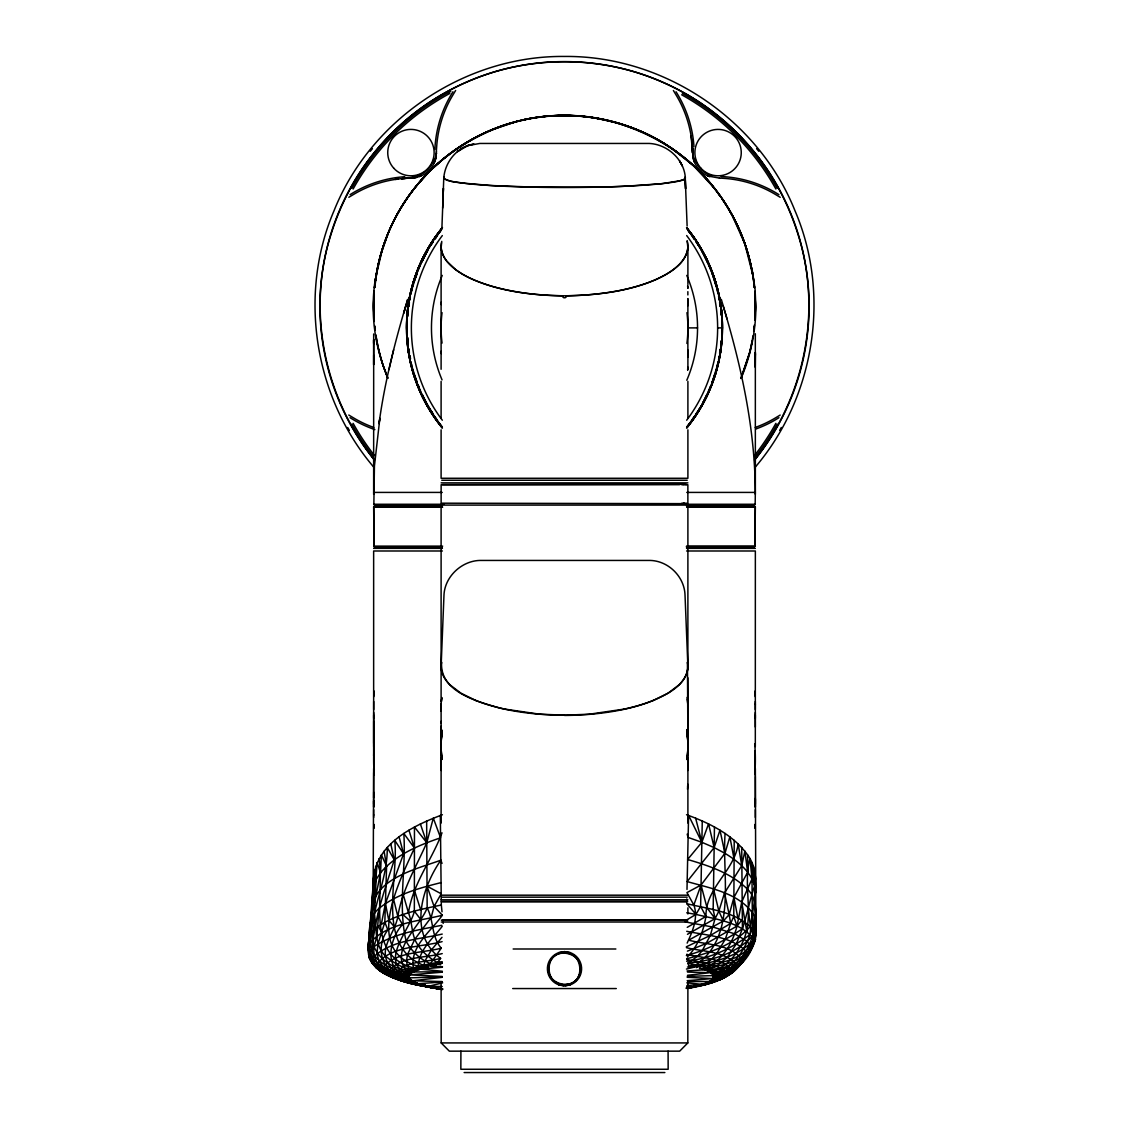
<?xml version="1.0" encoding="UTF-8"?>
<svg xmlns="http://www.w3.org/2000/svg" width="1129" height="1129" viewBox="0 0 1129 1129"><rect width="100%" height="100%" fill="white"/><g stroke="black" fill="none" stroke-linecap="round" stroke-linejoin="round"><path stroke-width="1.5" d="M373.685 792.205L373.685 797.907L373.685 772.645M373.685 743.319L373.685 712.554M373.643 494.333L373.685 339.829L373.671 342.877M373.671 333.986L373.671 364.709L373.685 355.226M441.143 723.082L441.129 721.318M687.857 766.718L687.871 767.706L687.871 766.916M687.886 729.08L687.886 723.181M687.886 722.25L687.886 677.767M687.886 664.854L687.9 505.086L441.1 505.086L441.114 664.854M705.004 970.333L716.294 966.41L727.217 957.392L736.418 943.788L742.416 928.786L741.725 847.427M755.315 727.02L755.315 721.318M755.315 798.316L755.315 807.052L755.315 776.512M754.807 901.041C756.388 924.115 759.704 946.314 740.892 964.124C728.233 980.325 707.163 984.925 688.013 988.355L711.524 982.978L716.661 980.664L700.657 984.573C707.375 984.333 715.659 982.47 719.681 976.613L719.653 975.019C712.103 966.114 698.414 966.156 687.857 963.235L688.845 965.958C712.046 963.136 736.447 957.561 753.565 940.372L755.753 934.558L754.454 870.177C757.869 889.215 753.114 907.561 750.418 926.217C751.434 934.346 747.511 941.6 743.672 948.445C736.997 961.104 725.453 970.023 711.905 974.115C736.475 977.248 745.253 959.777 754.751 940.894L754.736 935.715M442.399 989.314L418.337 984.813L397.14 977.164L382.279 968.4L377.072 962.712L374.108 955.628L373.12 938.636L376.155 879.491L374.532 870.219L370.298 941.614L368.675 954.838L372.034 963.065L380.741 971.504L394.586 978.25L417.871 985.137L442.328 989.554M373.671 343.922L373.685 339.829M373.671 709.562L373.685 701.462M373.671 804.046L373.671 800.941M373.685 798.796L373.685 807.052L373.685 801.068M373.967 873.31A227.098 90.08 0 0 0 373.643 877.981L369.155 938.806C363.58 962.19 391.565 973.89 410.406 974.468C376.352 964.194 410.462 929.746 414.343 911.145L414.47 826.992L426.776 842.7C416.149 866.874 402.023 889.991 397.845 916.452C395.969 927.897 388.263 937.014 385.808 948.275C382.378 962.91 395.545 976.035 409.488 977.375C396.011 977.277 382.181 971.928 372.034 963.065L368.675 954.838L368.012 947.626L371.37 918.498L380.544 872.773L381.348 854.893L386.598 866.197L384.834 922.21L377.975 943.915L376.987 953.144L378.822 960.469L382.886 966.368L388.644 971.335L403.942 978.787L411.958 980.268C395.771 979.563 376.028 973.777 369.141 957.561C367.899 947.894 366.869 934.981 375.59 928.292C394.571 914.222 418.69 909.861 441.312 905.006L440.324 815.406M441.129 353.575L441.129 351.232M441.129 770.486L441.129 768.157M687.857 305.818L687.886 298.564L687.871 357.159L687.857 349.962M687.871 719.328L687.871 721.346M755.315 817.452L755.329 809.676M755.329 718.284L755.329 715.179M373.755 507.189L373.755 546.126M441.129 768.157L441.129 767.353M441.129 767.762L441.129 766.944M441.284 901.676L687.716 901.676M687.716 920.121L441.284 920.121M725.481 977.164L719.963 979.774L711.228 979.916L724.79 976.458L733.794 971.349L735.332 968.583L738.634 966.353C731.931 974.2 722.941 979.93 712.286 978.956C733.568 975.809 748.4 957.956 755.569 938.778C750.037 962.571 724.197 970.333 702.421 969.416C720.923 962.585 732.269 944.521 737.025 926.076L733.765 916.438L734.217 840.272M746.918 954.993C754.44 947.584 753.664 937.973 752.436 928.278L751.872 862.443L755.499 892.644L754.821 897.767M441.143 733.328L441.171 726.145L441.114 733.794M441.129 711.157L441.143 709.534M687.857 759.563L687.829 765.772L687.886 757.714M441.1 982.47L441.185 1042.928L449.328 1051.155L679.672 1051.155L687.815 1042.928L687.9 982.47M755.259 365.824L755.343 352.474L755.259 367.405M460.914 1051.155L460.844 1069.262L668.156 1069.262L668.086 1051.155M755.188 546.126L755.245 507.189M755.357 768.524L755.908 936.661C746.735 960.765 715.377 965.027 692.712 966.791C738.38 939.554 721.699 876.965 725.114 833.428M379.019 858.675C385.257 894.097 364.215 955.049 413.44 967.906L423.968 965.069L436.443 965.45C423.403 962.6 412.508 952.918 406.228 941.388C397.62 906.488 406.257 869.217 403.815 833.47L414.442 848.034C397.634 885.207 360.97 955.783 425.181 967.962C417.575 967.398 405.72 967.355 402.037 975.625L406.158 980.282L413.51 981.228C396.759 981.355 376.536 973.791 369.141 957.561L368.858 954.09M755.357 494.333L755.343 353.772M755.626 933.739C753.918 918.921 759.831 901.365 747.793 889.525C731.663 873.239 709.097 865.816 687.617 859.494L701.857 842.29L708.546 823.874L714.149 847.597L713.161 909.48L715.08 918.625L710.296 935.489L702.351 950.378L697.736 956.164L687.857 963.235C712.145 960.765 740.187 952.791 755.118 932.441L754.948 916.861C741.584 893.335 711.016 888.523 687.152 881.566L714.149 847.597L719.977 830.14L724.945 853.312C737.505 860.99 750.319 870.995 754.624 885.729C749.882 899.954 747.003 914.603 742.416 928.786C725.157 940.288 706.556 950.293 686.376 955.515M687.152 943.096C692.472 931.369 698.569 917.849 693.827 904.978L701.038 885.037L724.945 853.312L714.149 847.597L714.459 826.95M373.854 504.268L374.433 466.037L379.866 418.252L379.019 423.671C384.707 381.475 395.432 340.111 407.682 299.397L403.773 313.142L405.918 305.606M372.429 899.728L373.092 888.368M371.258 916.861L373.868 874.114M441.129 742.6L441.947 730.646A142.395 132.53 0.4 0 0 441.439 753.946A141.76 131.952 0.4 0 0 441.933 758.998M755.146 504.268C756.867 436.754 742.43 369.931 723.082 305.606M381.32 924.214L385.412 903.553L403.589 853.764L394.727 840.315C399.186 880.888 373.685 950.505 428.625 967.101L418.309 966.466C418.478 950.11 433.014 938.382 442.229 926.316M441.1 248.154L441.749 241.38M686.742 902.057L686.799 898.91M687.378 956.926C698.018 946.158 703.438 931.129 705.95 916.423L700.629 906.404L702.266 820.91M755.202 308.034L754.751 318.688M373.134 898.359L373.643 768.524M435.865 157.961L436.471 151.103M686.996 889.454L688.591 815.378L701.857 842.29L714.149 847.597M374.165 319.606L374.263 294.471M373.84 306.227L374.009 298.875M441.129 742.473L442.018 730.04A123.4 123.4 0 0 0 441.975 759.478A141.929 132.107 0 0 1 441.891 731.056M373.755 885.221L373.84 881.918L373.473 885.136M754.722 895.96L755.16 881.862M373.755 696.678L374.052 691.033L373.826 694.617M411.464 973.508C396.011 971.377 377.509 964.872 371.145 949.362C367.913 914.49 387.854 882.059 387.233 847.484L394.303 859.832C383.691 893.124 370.651 928.094 372.034 963.065C388.757 980.861 414.837 985.095 437.981 988.27L437.6 988.835C414.47 983.571 384.975 981.863 370.721 960.257M754.722 896.172L755.357 877.967A227.098 90.08 0 0 0 755.019 873.296M755.174 824.622L754.934 828.206L755.188 824.283M443.104 196.206L443.415 188.374L441.905 227.762M433.818 987.466L430.431 987.565L429.951 986.633C411.549 985.476 394.19 978.448 378.314 969.402L371.61 960.596L369.338 952.1L374.038 946.624L377.015 935.687L378.977 908.436C396.716 894.097 419.395 888.086 441.1 882.596M687.688 786.885L687.801 784.189L687.49 789.227M755.174 314.596L754.934 318.731L755.188 314.299M442.667 208.061L443.782 177.592L443.796 178.523L447.352 180.344A124.402 9.724 0 0 0 460.844 182.912L492.427 185.65A122.892 9.596 0 0 0 523.729 186.948L593.769 187.231A122.892 9.596 0 0 0 626.553 186.172L661.453 183.702A124.402 9.724 0 0 0 678.19 181.261L684.033 179.469L685.218 177.634L687.124 226.04M406.976 319.281L406.976 336.484M407.146 315.852C409.39 283.732 422.161 252.656 442.399 227.691A158.328 158.328 0 0 0 433.169 240.138M721.854 339.928C719.61 372.048 706.839 403.124 686.601 428.089A157.989 157.989 0 0 0 686.573 227.621M722.024 336.484L722.024 319.281M373.473 886.307L376.155 879.491L380.544 872.773L377.1 862.5C375.52 891.896 368.76 921.32 368.576 950.618M374.659 965.309L376.028 967.807C390.69 977.982 408.627 985.052 426.395 985.786C404.662 983.288 379.979 974.807 368.675 954.838C370.27 939.356 365.486 919.74 378.977 908.436M441.1 738.973L441.1 666.872L443.979 595.11C444.727 576.721 461.563 560.915 479.811 560.436L648.498 560.436C667.507 559.928 684.456 576.157 685.021 595.11L687.9 666.858C686.658 684.795 667.86 694.166 653.31 700.446A126.265 46.007 0 0 1 624.21 709.083M374.221 293.709L373.911 315.047M712.738 975.075C739.1 970.531 755.908 942.306 754.948 916.861M436.344 151.258L436.669 146.812A115.172 115.172 0 0 1 453.068 94.737L455.636 90.461M406.948 322.612L406.948 333.168A157.594 157.594 0 0 1 406.976 323.007M408.091 311.124L407.527 314.892L408.317 304.35L410.279 295.756L409.855 299.481M719.145 356.298L718.594 360.01L720.683 351.429L721.403 341.339M722.038 332.928L722.419 327.89A158.159 158.159 0 0 0 721.685 312.408C718.524 281.516 706.204 251.767 686.601 227.691A158.328 158.328 0 0 1 695.831 240.138A158.342 158.342 0 0 1 721.741 312.55M720.683 351.429L721.473 340.873L720.909 344.655M722.052 333.168L722.052 322.612M754.751 320.156L754.779 292.228M374.87 287.133L375.138 284.198M441.608 699.486L441.397 701.532L441.876 697.567L441.693 698.907M441.566 662.667C440.042 691.936 477.073 701.434 499.328 707.911A117.458 42.747 0 0 0 564.5 715.221L589.437 714.191L624.252 709.097M374.729 287.641L376.592 274.022M687.42 951.126L706.599 943.364L737.025 926.076L741.725 902.057L752.013 878.898L749.952 858.619C742.035 887.14 756.359 919.542 740.553 946.088C733.991 958.606 723.068 968.738 709.153 972.196C722.997 973.72 748.132 968.499 745.733 950.858C730.294 936.139 706.627 935.433 686.714 931.298M434.312 162.788L436.429 152.923L435.512 159.415A25.501 25.501 0 0 1 419.296 176.689M375.435 278.2C371.596 302.346 372.626 327.255 378.723 350.936A195.543 190.984 0 0 0 387.543 377.044M375.731 279.823C383.394 219.068 422.923 163.987 477.525 136.51M435.512 159.415L436.429 152.923M374.165 884.19A226.139 89.699 0 0 1 373.643 877.981C376.733 843.137 413.454 825.595 442.413 814.743M369.747 937.86L369.31 940.923L369.155 938.806M374.136 881.439L374.136 874.566M687.886 247.068C686.291 263.791 669.765 273.133 656.076 279.498C627.795 291.592 596.662 295.276 566.151 295.77C567.28 298.536 561.72 298.536 562.849 295.77C530.898 295.191 498.072 291.324 468.845 277.593C456.568 271.369 442.37 262.182 441.114 247.068M754.864 881.41L754.864 874.566M408.839 306.199L409.361 302.727M719.639 353.052L720.161 349.567M443.768 178.072C444.995 161.729 457.428 146.46 473.997 144.06L467.674 145.627L457.428 151.653L462.382 148.054M376.86 272.526L381.785 251.739L387.797 234.437M752.408 937.395C738.549 921.504 715.306 919.246 695.972 914.391L686.714 903.637C710.042 909.551 739.749 911.597 755.118 932.441C751.364 953.483 735.035 973.311 713.274 977.008C722.334 977.474 732.227 975.936 737.082 967.313L737.152 965.281C725.439 950.985 703.141 951.846 686.418 947.668M755.767 921.984L754.722 927.064L755.202 933.768M687.448 934.304L715.08 918.625L718.877 911.131L724.508 893.011L741.739 865.661L744.872 851.111L747.708 872.195L733.921 897.428L729.193 914.617L730.646 923.466L725.213 939.427L716.534 953.737L711.51 959.269L706.218 963.305L696.268 967.638M393.654 349.792L388.94 369.677M432.379 966.255L423.968 965.069L424.927 961.019L431.617 949.658L442.003 937.324M753.565 943.364L755.753 934.558L755.118 932.441M687.251 927.346L705.95 916.423C705.54 887.493 734.499 871.108 738.168 843.815L741.739 865.661M423.968 965.069L430.389 963.729L440.79 964.66C432.266 959.777 423.954 954.188 418.436 945.806C411.097 936.153 412.819 923.607 408.472 912.853C412.777 883.584 431.998 859.889 442.018 832.807M426.649 820.952L427.157 907.928C433.931 920.643 431.207 936.717 441.256 948.177L430.389 963.729L437.558 962.458L440.606 958.38C408.049 934.473 421.371 888.1 440.846 860.199L442.032 863.389M724.945 853.312L729.856 836.801L734.146 859.352M417.293 271.92L411.21 291.649L413.567 281.333L417.434 271.482M711.707 383.86L717.79 364.131L715.433 374.447L711.566 384.297M751.716 945.1L750.178 949.376L754.751 940.894M752.436 928.278L750.136 934.459C731.634 948.431 709.831 958.733 686.615 961.216M369.508 936.689L370.326 934.572M741.104 378.173L749.698 352.319A225.631 207.129 0 0 0 752.112 341.141M740.949 378.314L749.388 353.433A226.237 207.68 0 0 0 753.015 335.779M733.765 916.438L730.646 923.466L710.296 935.489L686.347 946.794M700.7 965.916L699.5 968.513C717.564 966.466 737.773 964.18 750.475 949.517L750.573 946.779L747.384 941.417L734.669 933.824L713.189 927.121L685.317 921.913M390.592 227.649C405.579 194.019 430.953 165.37 461.86 145.5M746.396 956.094L741.273 962.995M706.853 394.487L701.518 405.579L706.81 396.42L710.677 386.57L708.278 391.537M403.9 972.478L412.889 972.549L406.214 970.926C389.688 949.249 419.79 927.205 427.157 907.928M368.59 944.62C385.638 922.986 417.462 921.631 442.37 915.224L434.072 906.418L427.03 886.18L441.213 893.801L434.072 906.418L431.222 917.312L414.809 939.272L407.428 954.682L406.553 960.596L407.216 965.507L409.404 969.402L416.784 970.672C400.019 972.337 380.544 962.614 374.038 946.624C394.035 933.344 418.661 929.859 441.764 925.314M694.349 416.418L688.408 425.139L694.998 416.869L700.29 407.696L696.24 413.637M685.148 920.869L695.972 914.391L700.629 906.404M754.835 505.086L687.194 505.34M686.672 958.733C709.506 953.031 734.866 944.465 750.418 926.217L747.864 906.869M432.76 242.142L428.71 248.07L434.002 238.911L440.592 230.641L434.651 239.362M754.525 459.912C804.511 398.001 822.321 311.364 798.259 235.213A251.682 251.682 0 0 0 767.607 170.296C749.769 143.722 726.85 120.732 700.305 102.824A248.662 248.662 0 0 0 635.444 72.143C589.451 58.271 539.535 58.271 493.542 72.143A248.662 248.662 0 0 0 428.653 102.852C402.122 120.761 379.217 143.736 361.379 170.324A251.682 251.682 0 0 0 330.726 235.284C306.679 311.435 324.517 398.043 374.489 459.94M691.823 420.807L694.97 416.841M737.025 926.076L741.697 920.234M442.37 915.224C431.377 930.776 409.531 946.666 413.44 967.906L419.254 969.755C406.454 970.996 394.924 963.813 385.412 956.037C374.179 945.044 376.86 927.629 374.292 913.432M417.843 184.239L427.708 173.344M755.202 467.208C814.517 397.634 831.156 294.881 794.943 210.643C758.335 118.898 663.203 55.406 564.5 56.45C465.783 55.392 370.637 118.926 334.043 210.7C297.844 294.937 314.497 397.676 373.812 467.223M710.423 968.823L707.248 971.25L730.661 968.005L742.092 961.88L742.205 959.636C730.392 943.844 706.302 944.747 688.648 940.203L723.322 920.982L729.193 914.617L724.508 893.011M380.544 872.773C395.87 854.625 418.647 845.254 440.592 837.803L433.31 818.116L426.776 842.7L420.369 823.916M711.524 982.978L705.921 982.752C715.73 981.454 726.286 978.758 732.989 970.968M432.957 168.179L438.391 163.225M740.765 962.402L743.023 960.765M686.644 959.368C699.613 962.712 716.407 962.374 725.792 973.071L725.778 974.764L722.842 978.123L708.038 981.821L716.167 981.397L724.014 977.121M463.13 144.738C501.615 120.013 549.329 110.43 594.418 117.896M348.833 197.279L353.067 194.738A115.172 115.172 0 0 1 405.142 178.34L416.079 177.578M780.167 415.063L775.933 417.603A115.172 115.172 0 0 1 755.23 427.468M478.879 135.805L487.135 131.867M450.781 91.393L446.562 93.411A243.257 243.257 0 0 0 351.754 188.233M726.511 975.315L730.632 973.353M718.693 973.452L713.189 976.049L730.548 973.523L731.648 969.839C721.008 957.463 701.546 958.041 686.7 954.301M462.241 148.167L467.674 145.627L479.797 143.454L649.274 143.454C667.493 144.3 684.4 159.542 685.345 178.072M653.31 700.446L668.199 693.093L679.009 684.851A142.367 52.033 0.1 0 0 687.9 666.858M709.704 982.879L706.02 984.502L686.333 988.425M699.712 985.97L704.355 983.938L706.105 984.262L686.263 987.974M692.613 987.367L695.52 986.111M405.904 982.018L418.337 984.813L420.242 984.008C404.549 982.907 388.955 977.319 376.818 967.2L372.302 958.112C390.168 940.147 418.76 939.511 442.229 934.078M491.341 130.047L517.322 121.269M718.284 980.085L721.516 978.928M501.389 126.095L508.36 123.795M683.228 503.365L682.495 503.859M682.099 484.327L441.129 484.764L441.129 493.98L441.129 503.195L682.099 503.633M440.846 860.199C416.051 869.231 370.933 879.195 372.005 912.895M712.371 981.905L716.661 980.664M684.484 503.195L682.763 503.633M442.653 982.837L428.47 986.323L442.229 986.548M686.446 969.063L694.406 967.13L687.462 967.003M558.643 952.65L564.5 951.62L570.357 952.65M570.357 984.813L564.5 985.843L558.643 984.813M521.923 120.14C543.642 115.087 566.25 114.325 588.322 117.049M710.706 973.156L716.816 971.886M401.614 178.904L420.722 176.152M712.963 977.982L719.681 976.613M522.558 120.013L529.755 118.559M560.704 953.328L563.399 952.791M565.601 984.671L568.296 984.135M686.46 987.931L689.706 987.31M512.707 988.552L616.293 988.552M709.816 980.875L716.901 979.746M440.606 958.38C425.943 962.374 405.057 960.737 395.206 973.791C398.622 981.694 410.053 983.105 417.659 983.091L399.426 978.787L384.213 972.436L382.279 968.4C395.122 951.408 422.119 953.257 441.256 948.177M412.974 177.902L417.744 177.182L402.051 178.58M442.286 963.319L437.558 962.458L442.272 961.753M442.116 941.642C421.131 947.273 390.027 945.749 376.394 964.956L402.531 977.206L409.94 978.349L403.942 978.787L397.14 977.164L390.578 975.004L388.644 971.335C400.485 956.207 424.843 958.055 442.215 953.596M703.452 983.669L710.55 982.794M442.173 977.319L412.649 980.791L442.173 981.538M687.49 975.301L710.113 972.676L687.49 972.069M694.081 986.323L700.855 985.688M442.399 967.243L420.835 969.162L442.399 971.265M686.855 985.603L701.702 984.305L686.855 982.823M442.286 972.182L410.025 974.891L442.286 976.458M687.18 980.678L712.611 978.575L687.18 977.305M395.192 179.426L398.396 179.172M418.972 983.641L442.37 982.018M565.333 985.8L570.343 984.784A17.076 17.076 0 0 0 570.343 952.678L564.698 951.648L558.657 952.678A17.076 17.076 0 0 0 558.657 984.784L563.724 985.8M687.053 970.954L703.847 969.825M403.928 178.424L411.252 178.1L409.432 178.142M405.763 178.297L411.252 178.1M409.658 977.855L442.243 976.867M687.321 976.359L713.048 975.611M384.834 922.21L387.854 929.943C373.219 948.473 383.606 979.619 409.728 975.428C382.844 973.015 388.799 938.778 402.545 924.524L397.845 916.452L393.485 898.839M564.302 952.58C543.472 952.269 544.319 985.942 564.895 984.883C586.36 984.94 583.284 951.507 564.712 952.58M413.778 971.97L442.342 971.787M687.646 981.609L708.8 981.496M687.9 327.89L697.539 327.89M717.635 327.89L722.447 327.89M441.764 480.248L687.236 480.248M441.114 482.873L687.886 482.873M681.93 484.214L683.228 484.595M682.763 484.327L687.871 484.764L687.871 503.195L681.549 503.365M442.427 484.595L679.531 484.595M681.549 484.595L686.573 484.595M373.643 492.413L442.229 492.413M686.771 492.413L755.357 492.413M373.643 504.268L443.88 504.268M685.12 504.268L755.357 504.268M374.306 505.34L441.707 505.34M374.56 505.552L441.876 505.552M374.786 506.06L442.032 506.06M686.503 506.06L754.214 506.06M374.122 506.709L442.159 506.709M686.94 506.709L754.878 506.709M375.491 506.836L373.643 506.836L374.122 545.773M753.65 506.836L755.357 506.836L754.878 545.773M373.643 507.189L442.667 507.189M686.714 507.189L755.357 507.189M373.643 546.126L442.667 546.126M686.559 546.126L755.357 546.126M686.404 546.591L754.878 546.591M374.814 546.902L375.534 546.902M753.466 546.902L754.186 546.902M374.786 547.255L442.032 547.255M686.503 547.255L754.214 547.255M374.56 547.748L441.876 547.748M374.306 547.96L441.707 547.96M373.643 548.355L442.413 548.355M686.545 548.355L755.357 548.355M442.399 550.994L373.643 550.994L373.643 755.724M686.601 550.994L755.357 550.994L755.315 746.579M441.1 895.184L687.9 895.184M441.778 897.16L687.222 897.16M441.114 899.799L687.886 899.799M442.399 901.506L686.601 901.506M442.399 920.29L686.601 920.29M441.227 922.012L687.773 922.012M513.145 948.995L615.855 948.995M441.185 1042.928L687.815 1042.928M464.132 1072.55L664.868 1072.55M431.01 966.509L442.469 966.706M564.5 715.165L539.535 714.177L504.748 709.097A126.25 46.049 -0.1 0 1 475.662 700.446M418.337 984.813L423.149 984.897M719.568 178.142L707.883 175.983M686.63 986.845L691.47 986.944M437.6 988.835L442.455 989.046M409.446 981.863L415.416 982.159M437.558 962.458L442.356 962.727M719.413 178.015L723.858 178.34A115.172 115.172 0 0 1 775.933 194.738L780.21 197.307M403.942 978.787L410.773 979.309M406.214 970.926L414.668 971.603M402.037 975.625L409.418 976.402M413.44 967.906L422.048 968.851M438.094 988.468L442.709 989.103M588.336 117.035C615.065 120.45 641.159 129.285 664.162 143.411M442.102 989.512C422.542 985.885 401.416 983.373 384.382 972.492M436.74 988.439L440.169 989.23L414.907 983.909L418.012 984.46M432.478 987.296L435.018 988.03L406.158 981.835L388.672 974.75M430.431 987.565L414.653 983.923M440.169 989.23L421.188 985.095L429.923 986.563M438.151 988.567L441.27 989.089M686.728 912.796L695.972 914.391M595.929 118.15L616.773 122.835L634.131 128.635M438.588 988.355L442.032 988.948M422.19 984.234L425.181 984.77M595.618 118.093L601.404 119.152M439.477 988.397L442.667 989.004M566.885 953.045L569.581 953.582M559.419 983.881L562.115 984.417M421.188 985.095L428.865 986.732M431.941 987.381L435.018 988.03M413.256 983.514L403.462 980.748M422.302 984.686L425.351 985.434M403.688 980.395L406.595 981.115M394.388 977.756L400.767 979.662M403.886 980.621L408.571 982.075M400.71 980.339L384.396 973.706L377.594 967.751M624.182 125.037L631.139 127.45M686.517 814.715C710.48 823.436 735.162 835.686 749.487 857.687A225.8 89.572 0 0 1 755.188 881.41M638.379 130.343C666.11 141.76 690.92 160.064 710.127 183.081M475.69 700.446L460.83 693.107L449.991 684.851A142.367 52.047 -0.2 0 1 441.679 671.459A141.605 51.765 -0.2 0 1 441.651 662.271M394.6 976.811L399.229 978.956M753.41 278.99A225.631 207.129 0 0 0 748.386 255.069C732.453 196.742 687.222 147.617 630.377 127.041A178.735 164.072 0 0 0 600.261 118.7A175.63 161.221 0 0 0 525.437 119.364C463.243 132.037 409.192 177.69 386.612 237.034A224.445 206.042 0 0 0 374.602 287.486M644.73 133.053L651.504 136.341M348.79 415.035L353.067 417.603A115.172 115.172 0 0 0 373.77 427.468M670.33 147.377L693.347 165.596L713.359 187.146M670.33 147.405L676.327 151.611M712.554 977.022L714.502 978.406M402.968 914.617L411.252 921.984M394.741 927.191L388.771 920.248L385.412 903.553M711.101 184.253L719.469 195.148M432.76 413.637L428.71 407.696L437.177 420.807M434.002 416.869L440.592 425.139L434.651 416.418M414.343 911.145L420.807 919.585M715.08 918.625L707.064 907.914L701.038 885.037L686.926 892.602L693.827 904.978M717.846 192.974L720.387 196.601M694.349 239.362L688.408 230.641L694.998 238.911L700.29 248.07L696.24 242.142M727.062 206.593L722.094 198.902C738.056 222.441 749.063 249.438 753.17 277.635M673.392 90.503L675.932 94.737A115.172 115.172 0 0 1 692.331 146.812L693.093 157.75M727.852 207.905L731.663 214.51M378.243 926.232L381.941 932.78M378.441 967.849L379.753 970.22M679.531 160.798L682.382 165.991L679.757 161.207M732.396 215.851L744.759 243.709L752.733 274.672M733.483 217.897L736.8 224.459M420.722 391.537L418.323 386.57L422.19 396.42L427.482 405.579L422.147 394.487M723.322 920.982L718.877 911.131L713.5 888.862M386.612 375.308L387.882 378.328M711.566 271.482L715.433 281.333L717.79 291.649L711.707 271.92M417.434 384.297L413.567 374.447L411.21 364.131L417.293 383.86M387.797 378.017L383.112 365.627A227.423 208.766 0 0 1 375.901 335.299M742.642 237.951L745.168 244.852M414.371 890.104L420.567 909.494M408.952 830.182L414.442 848.034M721.318 299.397L727.034 318.9M403.166 894.337L408.472 912.853M687.18 834.148L688.097 837.436L701.857 842.29L695.605 818.073M399.073 836.857L403.589 853.764M373.12 938.636L371.61 932.469L371.37 918.498M408.091 344.655L407.527 340.873L408.317 351.429L410.279 360.024L409.855 356.298M390.775 843.871L394.303 859.832M694.518 162.393L692.571 152.923L691.075 135.805M733.921 897.428L737.929 918.314M746.805 931.594L741.725 902.057M752.309 270.635L755.047 288.756L755.894 307.046A193.214 188.698 0 0 1 740.977 378.54M384.086 851.167L386.598 866.197M370.284 923.607L370.806 926.994M719.145 299.481L718.594 295.77L720.683 304.35L721.473 314.892L720.909 311.124M719.639 302.727L720.161 306.199M709.704 176.689A25.501 25.501 0 0 1 693.488 159.415L692.091 143.722M408.839 349.567L409.361 353.052M687.081 697.383L687.561 701.038M373.643 877.981L374.136 881.41M687.251 241.38L687.9 248.154M693.488 159.415L692.133 144.329M753.622 280.698L754.313 286.738M686.968 729.969L687.871 742.205M753.622 280.528L754.454 287.839A190.857 190.857 0 0 0 374.532 287.81A227.423 208.766 0 0 1 379.499 258.922C388.588 223.33 408.091 190.547 435.385 165.907A200.383 183.942 0 0 1 482.817 134.266C529.529 111.404 585.372 109.485 633.609 128.904A197.194 181.021 0 0 1 683.567 157.284C712.681 180.075 734.429 211.687 745.944 246.785A226.237 207.68 0 0 1 754.384 286.822M686.926 729.56L687.871 742.317M687.434 662.652L687.9 738.973M687.363 699.274L687.73 703.621L687.589 701.321M441.312 905.006L442.018 911.809M442.864 920.121L443.189 923.395M752.295 911.823L754.017 930.352M406.962 332.928L406.581 327.89A158.159 158.159 0 0 1 407.315 312.408A158.328 158.328 0 0 1 433.211 239.997M407.597 341.339L408.345 351.429M374.038 318.35L373.826 314.582M753.382 866.296L754.624 885.729M373.826 824.622L374.066 828.206L373.812 824.283M754.835 292.806L755.23 306.509M692.472 149.282L692.373 147.433L692.571 152.923L692.529 151.103M721.685 312.408L721.854 315.852M407.146 339.928C409.39 372.048 422.161 403.124 442.399 428.089A157.989 157.989 0 0 1 442.441 227.522M375.604 866.352L376.155 879.491M755.174 694.928L755.245 696.678M685.232 178.551L685.557 188.769L685.218 177.634M755.118 874.058L755.499 892.644M687.857 291.677L687.871 294.951M687.857 716.52L687.886 718.905L687.829 709.619M755.315 701.462L755.329 704.397M747.624 854.851L747.708 872.195M687.886 733.794L687.829 726.145L687.857 733.328M441.143 759.563L441.171 765.772L441.114 757.714M373.671 814.828L373.685 817.452M755.329 800.983L755.329 799.149M687.871 767.311L687.871 770.472M441.129 302.219L441.129 304.548M755.329 704.115L755.329 709.562M755.315 712.554L755.315 720.556M755.329 800.941L755.329 804.046M441.114 703.607L441.114 710.056M373.671 715.179L373.671 718.284M373.671 809.676L373.671 815.124M755.329 333.761L755.315 355.226M687.9 248.154L687.9 284.494M687.9 357.159L687.9 369.268M687.9 381.376L687.9 417.716M687.9 429.824L687.9 478.273L441.1 478.273L441.1 429.824M687.9 750.997L687.9 823.083M687.9 907.829L687.9 913.968M441.1 248.154L441.1 369.268M441.1 381.376L441.1 417.716M441.1 750.997L441.1 823.083M373.685 721.318L373.685 746.579M754.779 291.31A190.857 190.857 0 0 1 754.835 320.213M374.221 321.031A190.857 190.857 0 0 1 374.151 292.242M374.362 459.997A244.57 244.57 0 0 1 397.733 127.281A244.57 244.57 0 0 1 731.267 127.281A244.57 244.57 0 0 1 754.638 459.997M781.324 427.468A248.436 248.436 0 0 1 779.659 430.389M349.341 430.389A248.436 248.436 0 0 1 347.676 427.468M370.256 151.272A248.436 248.436 0 0 1 372.387 148.647M756.613 148.647A248.436 248.436 0 0 1 758.744 151.272M676.017 91.745A116.809 116.809 0 0 1 693.954 146.445M777.246 424.109A243.257 243.257 0 0 1 755.809 456.412M373.191 456.412A243.257 243.257 0 0 1 351.754 424.109M682.438 93.425A243.257 243.257 0 0 1 777.246 188.233M721.135 176.547A116.809 116.809 0 0 1 778.925 194.654M775.877 423.347A241.691 241.691 0 0 1 754.581 455.439M374.419 455.439A241.691 241.691 0 0 1 353.123 423.347M353.109 189.009A241.691 241.691 0 0 1 449.836 93.425M681.676 94.794A241.691 241.691 0 0 1 775.877 188.995M711.707 175.588A23.85 23.85 0 0 1 695.083 158.963M778.925 417.688A116.809 116.809 0 0 1 755.753 429.034M374.87 429.599A116.809 116.809 0 0 1 350.075 417.688M350.075 194.654A116.809 116.809 0 0 1 404.775 176.717M434.877 149.536A116.809 116.809 0 0 1 452.983 91.745M433.917 158.963A23.85 23.85 0 0 1 417.293 175.588M754.299 326.041A226.237 207.68 0 0 1 753.72 330.91M754.92 293.314A226.237 207.68 0 0 1 754.976 317.884M375.209 330.444A227.423 208.766 0 0 1 374.645 325.575M374.094 319.055A227.423 208.766 0 0 1 374.207 291.24M754.426 324.926A225.631 207.129 0 0 1 753.664 331.46M753.847 282.236A225.631 207.129 0 0 1 754.398 287.119M754.948 293.695A225.631 207.129 0 0 1 754.849 320.029M386.682 375.294A224.445 206.042 0 0 1 375.872 334.96M375.167 329.936A224.445 206.042 0 0 1 374.772 326.549M374.292 321.469A224.445 206.042 0 0 1 374.292 290.873M754.708 743.884A190.857 190.857 0 0 1 754.751 774.804M374.292 775.355A190.857 190.857 0 0 1 374.249 744.434M754.807 750.87A190.505 190.505 0 0 1 754.821 767.974M374.292 770.176A190.505 190.505 0 0 1 374.249 749.868M755.357 877.981A226.153 89.699 0 0 1 754.835 884.176M690.002 987.268A151.949 19.828 0 0 1 686.771 987.917M721.558 340.902A157.594 157.594 0 0 1 720.768 348.311M720.683 349.002A157.594 157.594 0 0 1 711.905 383.662M711.312 385.172A157.594 157.594 0 0 1 686.841 427.242M442.159 427.242A157.594 157.594 0 0 1 436.768 420.2M436.246 419.466A157.594 157.594 0 0 1 411.718 366.572M411.337 364.992A157.594 157.594 0 0 1 410.603 361.816M410.279 360.32A157.594 157.594 0 0 1 408.317 349.002M408.105 347.379A157.594 157.594 0 0 1 407.202 337.656M407.442 314.878A157.594 157.594 0 0 1 408.232 307.469M408.317 306.778A157.594 157.594 0 0 1 442.159 228.538M686.841 228.538A157.594 157.594 0 0 1 717.282 289.207M717.663 290.788A157.594 157.594 0 0 1 718.397 293.949M718.721 295.459A157.594 157.594 0 0 1 720.683 306.778M720.895 308.4A157.594 157.594 0 0 1 721.6 315.372M722.01 322.513A157.594 157.594 0 0 1 722.024 332.773M432.986 413.708A157.044 157.044 0 0 1 427.919 405.382M427.679 404.986A157.044 157.044 0 0 1 422.401 394.755M419.212 387.501A157.044 157.044 0 0 1 417.984 384.396M417.307 382.632A157.044 157.044 0 0 1 415.67 377.975M410.533 358.782A157.044 157.044 0 0 1 409.912 355.494M409.361 352.206A157.044 157.044 0 0 1 408.867 348.903M408.162 342.666A157.044 157.044 0 0 1 407.767 337.754M407.879 316.388A157.044 157.044 0 0 1 408.204 312.634M415.67 277.805A157.044 157.044 0 0 1 417.307 273.147M422.401 261.025A157.044 157.044 0 0 1 427.679 250.793M431.306 244.683A157.044 157.044 0 0 1 433.056 241.945M435.554 238.261A157.044 157.044 0 0 1 437.459 235.58M721.248 340.873A157.284 157.284 0 0 1 720.866 344.853M720.373 348.96A157.284 157.284 0 0 1 719.639 353.772M718.143 361.562A157.284 157.284 0 0 1 717.367 364.921M714.869 374.052A157.284 157.284 0 0 1 711.609 383.55M711.03 385.06A157.284 157.284 0 0 1 708.546 391.071M707.883 392.553A157.284 157.284 0 0 1 702.831 402.757M701.25 405.593A157.284 157.284 0 0 1 699.049 409.347M698.78 409.799A157.284 157.284 0 0 1 692.514 419.282M689.988 422.712A157.284 157.284 0 0 1 686.601 427.044M442.399 427.044A157.284 157.284 0 0 1 438.941 422.613M436.486 419.282A157.284 157.284 0 0 1 430.22 409.799M429.881 409.248A157.284 157.284 0 0 1 427.75 405.593M426.169 402.757A157.284 157.284 0 0 1 421.117 392.553M420.454 391.071A157.284 157.284 0 0 1 417.97 385.06M417.391 383.55A157.284 157.284 0 0 1 414.216 374.32M411.633 364.921A157.284 157.284 0 0 1 410.9 361.76M409.361 353.772A157.284 157.284 0 0 1 408.627 348.96M408.049 344.119A157.284 157.284 0 0 1 407.513 337.642M407.752 314.906A157.284 157.284 0 0 1 408.133 310.927M408.627 306.82A157.284 157.284 0 0 1 409.361 301.993M409.629 300.399A157.284 157.284 0 0 1 410.236 297.209M410.857 294.217A157.284 157.284 0 0 1 411.633 290.859M414.131 281.728A157.284 157.284 0 0 1 420.454 264.708M421.117 263.226A157.284 157.284 0 0 1 428.554 248.775M429.373 247.378A157.284 157.284 0 0 1 433.409 240.971M434.623 239.15A157.284 157.284 0 0 1 437.092 235.651M439.012 233.054A157.284 157.284 0 0 1 440.987 230.499M688.097 230.598A157.284 157.284 0 0 1 690.059 233.153M692.514 236.497A157.284 157.284 0 0 1 694.377 239.15M695.662 241.07A157.284 157.284 0 0 1 699.627 247.378M700.446 248.775A157.284 157.284 0 0 1 707.883 263.226M708.546 264.708A157.284 157.284 0 0 1 714.784 281.46M715.137 282.645A157.284 157.284 0 0 1 716.068 285.835M717.367 290.859A157.284 157.284 0 0 1 718.1 294.02M718.764 297.209A157.284 157.284 0 0 1 719.371 300.399M719.639 301.993A157.284 157.284 0 0 1 720.373 306.82M720.951 311.66A157.284 157.284 0 0 1 721.29 315.4M687.081 228.34A157.919 157.919 0 0 1 687.081 427.439M441.919 427.439A157.919 157.919 0 0 1 441.919 228.34M686.954 312.662A123.4 123.4 0 0 1 686.912 343.456M442.046 343.103A123.4 123.4 0 0 1 442.046 312.662M686.757 275.42A133.039 133.039 0 0 1 686.799 380.261M442.046 379.88A133.039 133.039 0 0 1 442.243 275.42M686.672 235.566A153.135 153.135 0 0 1 686.672 420.214M442.328 420.214A153.135 153.135 0 0 1 442.328 235.566M441.439 242.749A143.327 53.232 0 0 0 446.872 261.279L456.031 269.944L462.198 274.022A128.494 47.714 0 0 0 496.478 287.542C535.315 297.393 576.27 298.127 615.658 291.282A124.416 46.204 0 0 0 646.522 283.28C658.659 278.821 670.753 273.119 679.94 263.777A142.819 53.049 0 0 0 686.107 254.717A142.31 52.851 0 0 0 687.109 240.731M444.247 177.225A124.232 9.709 0 0 0 444.233 178.918L451.346 181.388L466.827 183.618A124.246 9.709 0 0 0 489.266 185.452L537.658 187.273A124.007 9.681 0 0 0 580.814 187.414L591.483 187.273A116.146 9.074 0 0 0 621.797 186.384L631.083 185.946A124.289 9.709 0 0 0 662.257 183.618L681.027 180.584A122.68 9.582 0 0 0 684.88 177.225M687.025 759.224A142.734 132.869 -0.4 0 0 687.561 735.642A142.056 132.22 -0.5 0 0 687.095 730.731M687.025 730.138A123.4 123.4 0 0 1 687.011 759.634A141.52 131.726 0 0 0 687.081 731.056M653.239 700.417A119.914 43.735 0.1 0 1 564.514 715.433M687.349 662.286A141.619 51.765 0.2 0 1 687.9 666.858M441.185 705.964L441.213 705.117L441.185 705.964M687.801 367.278L687.688 369.973L687.801 367.278M548.962 964.434C542.978 984.163 575.042 993.012 580.038 973.029C586.022 953.299 553.958 944.451 548.962 964.434M422.19 259.36L418.323 269.21L427.482 250.201L422.19 259.36M706.81 259.36L701.518 250.201L710.677 269.21L706.81 259.36M754.962 691.357L755.174 694.617L754.962 691.357M687.688 285.835L687.801 288.29L687.688 285.835M556.428 982.724A16.159 16.159 0 0 0 580.659 968.738A16.159 16.159 0 0 0 556.428 954.739A16.159 16.159 0 0 0 556.428 982.724M700.897 168.193A23.201 23.201 0 0 0 740.158 159.683A23.201 23.201 0 0 0 713.161 129.934A23.201 23.201 0 0 0 700.897 168.193M393.753 168.193A23.201 23.201 0 0 0 433.028 159.683A23.201 23.201 0 0 0 406.017 129.934A23.201 23.201 0 0 0 393.753 168.193"/></g></svg>
